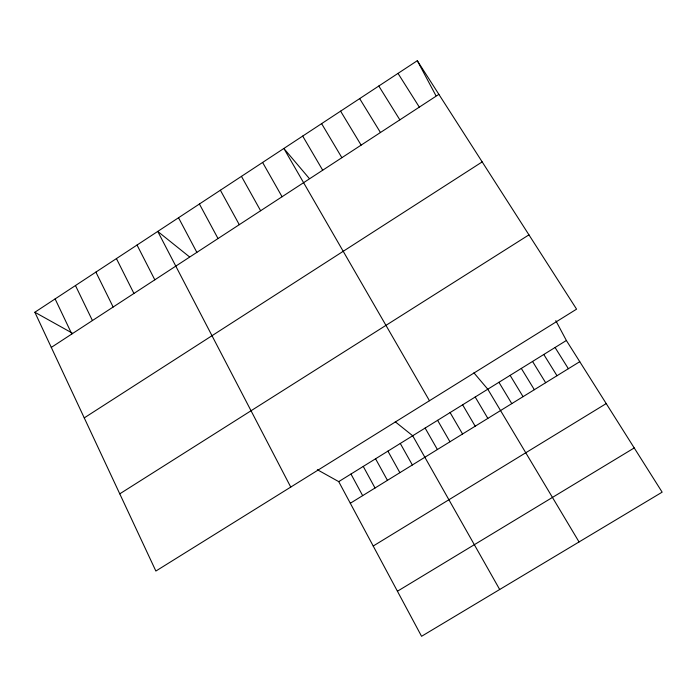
<?xml version="1.0" encoding="UTF-8"?>
<svg xmlns="http://www.w3.org/2000/svg" width="697" height="697" viewBox="0 0 697 697"><rect width="100%" height="100%" fill="white"/><g stroke="black" fill="none" stroke-linecap="round" stroke-linejoin="round"><path stroke-width="1.05" d="M34.85 312.247L417.303 60.7L576.576 309.154L155.867 571.043L34.85 312.247L72.305 333.122M51.29 347.411L438.883 94.356M84.25 417.886L482.185 161.904M119.762 493.842L528.953 234.854M317.344 469.717L338.725 481.627L566.373 340.485L555.805 320.655M350.312 503.26L579.756 361.682M373.209 546.021L606.216 403.589M397.429 591.239L634.226 447.936M189.314 256.723L157.74 231.421L290.745 487.081M395.26 421.798L412.694 435.764L499.688 589.496M309.233 178.423L283.853 148.47L429.465 400.731M473.916 372.834L487.787 389.205L579.05 541.944M398.013 73.385L419.324 107.129M566.373 340.485L662.15 492.16L421.563 636.3L338.725 481.627M555.065 347.489L568.36 368.713M378.802 86.019L399.851 119.84M543.791 354.485L556.99 375.727M532.543 361.455L545.655 382.723M359.661 98.608L380.449 132.508M521.312 368.417L534.338 389.701M510.117 375.361L523.046 396.671M340.598 111.145L361.124 145.124M498.939 382.296L511.781 403.624M321.613 123.639L341.878 157.696M475.197 397.011L487.848 418.392M462.634 404.809L475.188 426.207M302.698 136.081L322.702 170.216M450.096 412.572L462.555 433.996M437.603 420.326L449.957 441.776M425.126 428.054L437.394 449.53M262.603 162.445L282.067 196.746M400.287 443.458L412.354 464.977M241.45 176.358L260.626 210.747M387.915 451.133L399.878 472.671M375.57 458.783L387.445 480.355M220.383 190.22L239.28 224.678M363.259 466.424L375.03 488.005M350.974 474.038L362.658 495.645M199.412 204.012L218.022 238.557M417.303 60.7L435.939 95.689M178.528 217.743L196.859 252.375M137.039 245.039L154.821 279.819M116.425 258.596L133.937 293.454M95.898 272.091L113.141 307.037M75.459 285.535L92.431 320.55M55.115 298.926L71.817 334.011"/></g></svg>
